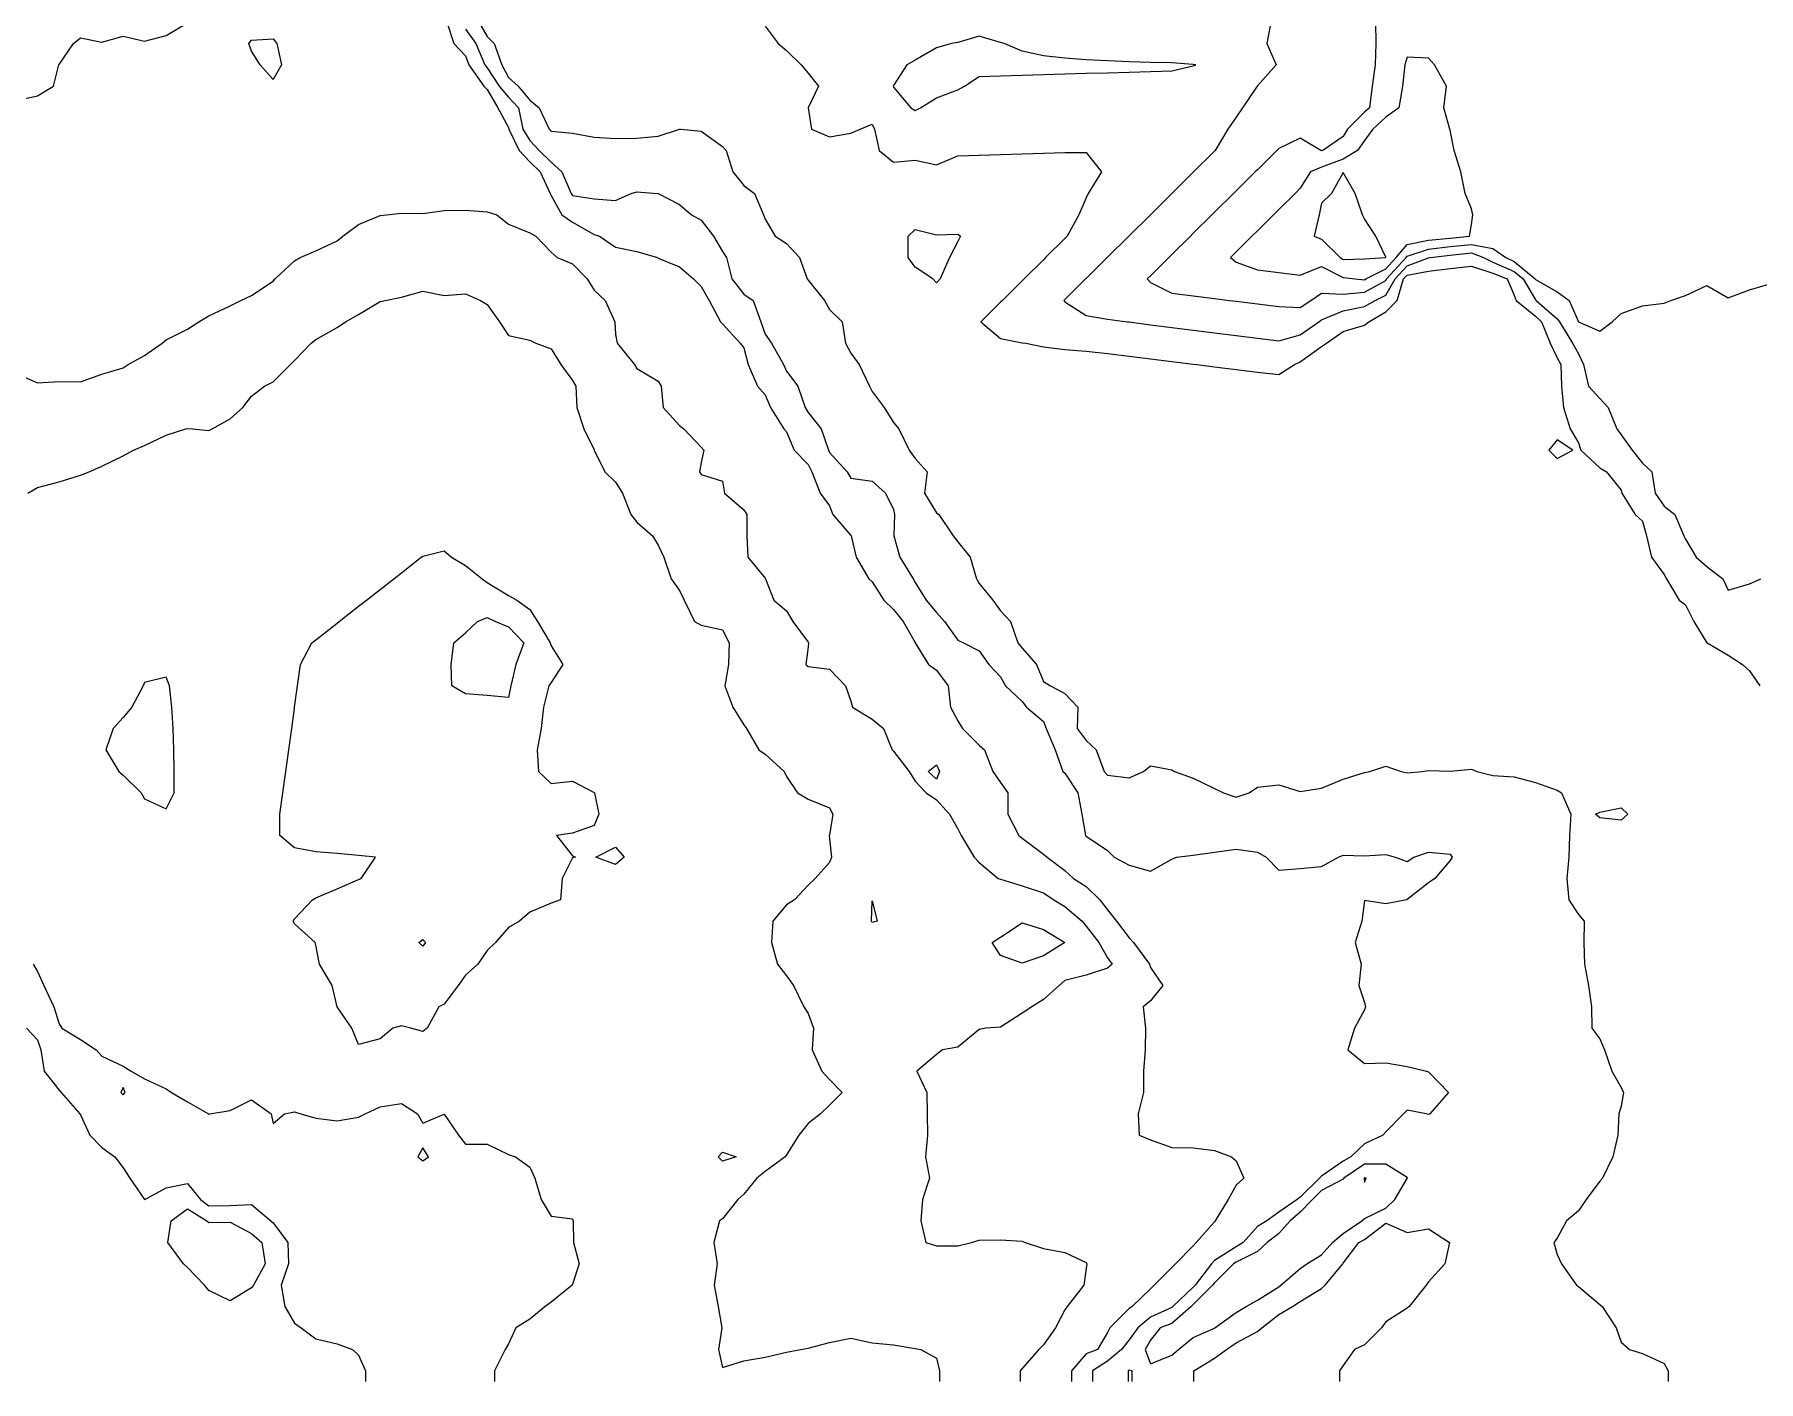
# Model space of a CAD drawing. Header units: metres. Extents: x 2681030 to 2681330, y 1246000 to 1246290.
# Drawn here: x 2681088.68 to 2681128.96, y 1246000 to 1246031.46 of the extents above; entities that cross this region are included whole.
import ezdxf

# ---------------------------------------------------------------- set-up
doc = ezdxf.new("R2010")
doc.units = ezdxf.units.M
doc.layers.add('BASIS_HOEHENLINIEN', color=8, linetype='Continuous')

msp = doc.modelspace()

# ---------------------------------------------------------------- linework, layer by layer
at = {"layer": 'BASIS_HOEHENLINIEN'}
for points in [[(2681088.25, 1246029.916, 449.5), (2681088.75, 1246030.029, 449.5), (2681089.123, 1246030.25, 449.5), (2681089.243, 1246030.75, 449.5), (2681089.25, 1246030.759, 449.5), (2681089.587, 1246031.25, 449.5), (2681089.75, 1246031.382, 449.5), (2681090.25, 1246031.281, 449.5), (2681090.75, 1246031.419, 449.5), (2681091.25, 1246031.306, 449.5), (2681091.75, 1246031.434, 449.5), (2681092.25, 1246031.736, 449.5)], [(2681098.309, 1246031.75, 449.5), (2681098.472, 1246031.25, 449.5), (2681098.75, 1246030.961, 449.5), (2681098.823, 1246030.75, 449.5), (2681099.174, 1246030.25, 449.5), (2681099.25, 1246030.175, 449.5), (2681099.504, 1246029.75, 449.5), (2681099.75, 1246029.288, 449.5), (2681099.758, 1246029.25, 449.5), (2681099.997, 1246028.75, 449.5), (2681100.25, 1246028.486, 449.5), (2681100.49, 1246028.25, 449.5), (2681100.726, 1246027.75, 449.5), (2681100.75, 1246027.703, 449.5), (2681100.999, 1246027.25, 449.5), (2681101.25, 1246027.074, 449.5), (2681101.75, 1246026.787, 449.5), (2681101.874, 1246026.75, 449.5), (2681102.25, 1246026.491, 449.5), (2681102.75, 1246026.392, 449.5), (2681103.231, 1246026.25, 449.5), (2681103.25, 1246026.24, 449.5), (2681103.75, 1246026.038, 449.5), (2681104.073, 1246025.75, 449.5), (2681104.25, 1246025.574, 449.5), (2681104.441, 1246025.25, 449.5), (2681104.705, 1246024.75, 449.5), (2681104.75, 1246024.7, 449.5), (2681105.164, 1246024.25, 449.5), (2681105.25, 1246024.141, 449.5), (2681105.349, 1246023.75, 449.5), (2681105.572, 1246023.25, 449.5), (2681105.75, 1246023.045, 449.5), (2681105.872, 1246022.75, 449.5), (2681106.185, 1246022.25, 449.5), (2681106.25, 1246022.182, 449.5), (2681106.428, 1246021.75, 449.5), (2681106.75, 1246021.421, 449.5), (2681106.841, 1246021.25, 449.5), (2681107.03, 1246020.75, 449.5), (2681107.25, 1246020.45, 449.5), (2681107.326, 1246020.25, 449.5), (2681107.75, 1246019.76, 449.5), (2681107.757, 1246019.75, 449.5), (2681107.875, 1246019.25, 449.5), (2681108.167, 1246018.75, 449.5), (2681108.25, 1246018.674, 449.5), (2681108.52, 1246018.25, 449.5), (2681108.75, 1246018.034, 449.5), (2681108.973, 1246017.75, 449.5), (2681109.25, 1246017.259, 449.5), (2681109.254, 1246017.25, 449.5), (2681109.565, 1246016.75, 449.5), (2681109.75, 1246016.617, 449.5), (2681110.02, 1246016.25, 449.5), (2681110.082, 1246015.75, 449.5), (2681110.25, 1246015.428, 449.5), (2681110.36, 1246015.25, 449.5), (2681110.75, 1246014.861, 449.5), (2681110.873, 1246014.75, 449.5), (2681111.068, 1246014.25, 449.5), (2681111.25, 1246013.993, 449.5), (2681111.421, 1246013.75, 449.5), (2681111.415, 1246013.25, 449.5), (2681111.672, 1246012.75, 449.5), (2681111.75, 1246012.69, 449.5), (2681112.25, 1246012.318, 449.5), (2681112.335, 1246012.25, 449.5), (2681112.75, 1246011.935, 449.5), (2681112.954, 1246011.75, 449.5), (2681113.25, 1246011.56, 449.5), (2681113.568, 1246011.25, 449.5), (2681113.75, 1246011.014, 449.5), (2681113.953, 1246010.75, 449.5), (2681114.25, 1246010.365, 449.5), (2681114.356, 1246010.25, 449.5), (2681114.724, 1246009.75, 449.5), (2681114.75, 1246009.673, 449.5), (2681115.038, 1246009.25, 449.5), (2681114.75, 1246008.888, 449.5), (2681114.583, 1246008.75, 449.5), (2681114.636, 1246008.25, 449.5), (2681114.63, 1246007.75, 449.5), (2681114.587, 1246007.25, 449.5), (2681114.59, 1246006.75, 449.5), (2681114.464, 1246006.25, 449.5), (2681114.488, 1246005.75, 449.5), (2681114.75, 1246005.642, 449.5), (2681115.25, 1246005.468, 449.5), (2681115.75, 1246005.455, 449.5), (2681116.25, 1246005.396, 449.5), (2681116.647, 1246005.25, 449.5), (2681116.75, 1246005.151, 449.5), (2681116.933, 1246004.75, 449.5), (2681116.75, 1246004.584, 449.5), (2681116.569, 1246004.25, 449.5), (2681116.263, 1246003.75, 449.5), (2681116.25, 1246003.732, 449.5), (2681115.819, 1246003.25, 449.5), (2681115.75, 1246003.172, 449.5), (2681115.338, 1246002.75, 449.5), (2681115.25, 1246002.663, 449.5), (2681114.833, 1246002.25, 449.5), (2681114.75, 1246002.168, 449.5), (2681114.324, 1246001.75, 449.5), (2681114.25, 1246001.705, 449.5), (2681113.797, 1246001.25, 449.5), (2681113.75, 1246001.141, 449.5), (2681113.509, 1246000.75, 449.5), (2681113.25, 1246000.644, 449.5), (2681112.905, 1246000.25, 449.5), (2681112.905, 1246000, 449.5)], [(2681098.75, 1246031.586, 449), (2681098.989, 1246031.25, 449), (2681099.196, 1246030.75, 449), (2681099.25, 1246030.684, 449), (2681099.535, 1246030.25, 449), (2681099.75, 1246030, 449), (2681099.984, 1246029.75, 449), (2681100.089, 1246029.25, 449), (2681100.25, 1246028.984, 449), (2681100.471, 1246028.75, 449), (2681100.75, 1246028.477, 449), (2681101, 1246028.25, 449), (2681101.217, 1246027.75, 449), (2681101.25, 1246027.704, 449), (2681101.75, 1246027.62, 449), (2681102.25, 1246027.584, 449), (2681102.619, 1246027.75, 449), (2681102.75, 1246027.789, 449), (2681103.229, 1246027.75, 449), (2681103.25, 1246027.748, 449), (2681103.75, 1246027.492, 449), (2681104.029, 1246027.25, 449), (2681104.25, 1246027.121, 449), (2681104.541, 1246026.75, 449), (2681104.75, 1246026.392, 449), (2681104.844, 1246026.25, 449), (2681104.971, 1246025.75, 449), (2681105.25, 1246025.398, 449), (2681105.464, 1246025.25, 449), (2681105.65, 1246024.75, 449), (2681105.75, 1246024.458, 449), (2681105.896, 1246024.25, 449), (2681106.174, 1246023.75, 449), (2681106.25, 1246023.597, 449), (2681106.511, 1246023.25, 449), (2681106.681, 1246022.75, 449), (2681106.75, 1246022.629, 449), (2681107.056, 1246022.25, 449), (2681107.229, 1246021.75, 449), (2681107.25, 1246021.697, 449), (2681107.661, 1246021.25, 449), (2681107.75, 1246021.1, 449), (2681108.25, 1246021.026, 449), (2681108.559, 1246020.75, 449), (2681108.75, 1246020.365, 449), (2681108.772, 1246020.25, 449), (2681108.756, 1246019.75, 449), (2681108.897, 1246019.25, 449), (2681109.204, 1246018.75, 449), (2681109.25, 1246018.664, 449), (2681109.512, 1246018.25, 449), (2681109.75, 1246017.961, 449), (2681109.939, 1246017.75, 449), (2681110.25, 1246017.317, 449), (2681110.385, 1246017.25, 449), (2681110.75, 1246017.063, 449), (2681110.97, 1246016.75, 449), (2681111.25, 1246016.459, 449), (2681111.365, 1246016.25, 449), (2681111.75, 1246015.879, 449), (2681111.854, 1246015.75, 449), (2681112.25, 1246015.412, 449), (2681112.312, 1246015.25, 449), (2681112.524, 1246014.75, 449), (2681112.699, 1246014.25, 449), (2681112.75, 1246014.211, 449), (2681113.05, 1246013.75, 449), (2681113.144, 1246013.25, 449), (2681113.232, 1246012.75, 449), (2681113.25, 1246012.733, 449), (2681113.75, 1246012.404, 449), (2681113.9, 1246012.25, 449), (2681114.25, 1246012.063, 449), (2681114.75, 1246011.921, 449), (2681115.25, 1246012.2, 449), (2681115.356, 1246012.25, 449), (2681115.75, 1246012.296, 449), (2681116.25, 1246012.361, 449), (2681116.75, 1246012.435, 449), (2681117.25, 1246012.367, 449), (2681117.453, 1246012.25, 449), (2681117.75, 1246011.945, 449), (2681118.25, 1246011.983, 449), (2681118.75, 1246012.025, 449), (2681119.146, 1246012.25, 449), (2681119.25, 1246012.297, 449), (2681119.75, 1246012.279, 449), (2681120.25, 1246012.309, 449), (2681120.469, 1246012.25, 449), (2681120.75, 1246012.146, 449), (2681120.907, 1246012.25, 449), (2681121.25, 1246012.363, 449), (2681121.75, 1246012.315, 449), (2681121.801, 1246012.25, 449), (2681121.75, 1246012.17, 449), (2681121.397, 1246011.75, 449), (2681121.25, 1246011.645, 449), (2681120.75, 1246011.254, 449), (2681120.73, 1246011.25, 449), (2681120.25, 1246011.159, 449), (2681119.75, 1246011.232, 449), (2681119.689, 1246010.75, 449), (2681119.536, 1246010.25, 449), (2681119.673, 1246009.75, 449), (2681119.62, 1246009.25, 449), (2681119.75, 1246008.849, 449), (2681119.772, 1246008.75, 449), (2681119.75, 1246008.682, 449), (2681119.518, 1246008.25, 449), (2681119.361, 1246007.75, 449), (2681119.75, 1246007.429, 449), (2681120.25, 1246007.446, 449), (2681120.75, 1246007.355, 449), (2681121.201, 1246007.25, 449), (2681121.25, 1246007.23, 449), (2681121.711, 1246006.75, 449), (2681121.278, 1246006.25, 449), (2681121.25, 1246006.235, 449), (2681121.188, 1246006.25, 449), (2681120.75, 1246006.336, 449), (2681120.663, 1246006.25, 449), (2681120.25, 1246005.83, 449), (2681120.178, 1246005.75, 449), (2681119.75, 1246005.552, 449), (2681119.429, 1246005.25, 449), (2681119.25, 1246005.147, 449), (2681118.75, 1246004.793, 449), (2681118.7, 1246004.75, 449), (2681118.25, 1246004.309, 449), (2681118.177, 1246004.25, 449), (2681117.75, 1246003.955, 449), (2681117.47, 1246003.75, 449), (2681117.25, 1246003.619, 449), (2681116.913, 1246003.25, 449), (2681116.75, 1246003.147, 449), (2681116.25, 1246002.824, 449), (2681116.179, 1246002.75, 449), (2681115.797, 1246002.25, 449), (2681115.75, 1246002.203, 449), (2681115.271, 1246001.75, 449), (2681115.25, 1246001.732, 449), (2681114.75, 1246001.504, 449), (2681114.455, 1246001.25, 449), (2681114.25, 1246000.977, 449), (2681114.077, 1246000.75, 449), (2681113.75, 1246000.478, 449), (2681113.397, 1246000.25, 449), (2681113.397, 1246000, 449)], [(2681099.058, 1246031.75, 448.5), (2681099.25, 1246031.416, 448.5), (2681099.415, 1246031.25, 448.5), (2681099.592, 1246030.75, 448.5), (2681099.75, 1246030.46, 448.5), (2681099.974, 1246030.25, 448.5), (2681100.25, 1246029.925, 448.5), (2681100.468, 1246029.75, 448.5), (2681100.705, 1246029.25, 448.5), (2681100.75, 1246029.2, 448.5), (2681101.25, 1246029.159, 448.5), (2681101.75, 1246029.064, 448.5), (2681102.25, 1246029.034, 448.5), (2681102.75, 1246029.038, 448.5), (2681103.25, 1246029.086, 448.5), (2681103.745, 1246029.25, 448.5), (2681103.75, 1246029.252, 448.5), (2681103.776, 1246029.25, 448.5), (2681104.25, 1246029.199, 448.5), (2681104.75, 1246028.843, 448.5), (2681104.835, 1246028.75, 448.5), (2681104.991, 1246028.25, 448.5), (2681105.25, 1246027.936, 448.5), (2681105.497, 1246027.75, 448.5), (2681105.707, 1246027.25, 448.5), (2681105.75, 1246027.151, 448.5), (2681105.985, 1246026.75, 448.5), (2681106.25, 1246026.582, 448.5), (2681106.554, 1246026.25, 448.5), (2681106.726, 1246025.75, 448.5), (2681106.75, 1246025.726, 448.5), (2681107.138, 1246025.25, 448.5), (2681107.25, 1246025.041, 448.5), (2681107.549, 1246024.75, 448.5), (2681107.627, 1246024.25, 448.5), (2681107.75, 1246024.016, 448.5), (2681107.944, 1246023.75, 448.5), (2681108.187, 1246023.25, 448.5), (2681108.25, 1246023.124, 448.5), (2681108.53, 1246022.75, 448.5), (2681108.75, 1246022.397, 448.5), (2681108.868, 1246022.25, 448.5), (2681109.114, 1246021.75, 448.5), (2681109.25, 1246021.554, 448.5), (2681109.534, 1246021.25, 448.5), (2681109.473, 1246020.75, 448.5), (2681109.75, 1246020.292, 448.5), (2681109.802, 1246020.25, 448.5), (2681110.143, 1246019.75, 448.5), (2681110.25, 1246019.609, 448.5), (2681110.54, 1246019.25, 448.5), (2681110.685, 1246018.75, 448.5), (2681110.75, 1246018.641, 448.5), (2681111.064, 1246018.25, 448.5), (2681111.25, 1246018, 448.5), (2681111.478, 1246017.75, 448.5), (2681111.649, 1246017.25, 448.5), (2681111.75, 1246017.128, 448.5), (2681112.086, 1246016.75, 448.5), (2681112.25, 1246016.347, 448.5), (2681112.415, 1246016.25, 448.5), (2681112.75, 1246016.07, 448.5), (2681113.056, 1246015.75, 448.5), (2681113.036, 1246015.25, 448.5), (2681113.25, 1246014.968, 448.5), (2681113.479, 1246014.75, 448.5), (2681113.665, 1246014.25, 448.5), (2681113.75, 1246014.159, 448.5), (2681114.25, 1246014.099, 448.5), (2681114.585, 1246014.25, 448.5), (2681114.75, 1246014.379, 448.5), (2681115.25, 1246014.284, 448.5), (2681115.311, 1246014.25, 448.5), (2681115.75, 1246014.088, 448.5), (2681116.25, 1246013.849, 448.5), (2681116.46, 1246013.75, 448.5), (2681116.75, 1246013.651, 448.5), (2681117.053, 1246013.75, 448.5), (2681117.25, 1246013.879, 448.5), (2681117.75, 1246013.936, 448.5), (2681118.25, 1246013.778, 448.5), (2681118.75, 1246013.861, 448.5), (2681119.25, 1246014.065, 448.5), (2681119.75, 1246014.221, 448.5), (2681119.872, 1246014.25, 448.5), (2681120.25, 1246014.368, 448.5), (2681120.607, 1246014.25, 448.5), (2681120.75, 1246014.219, 448.5), (2681121.095, 1246014.25, 448.5), (2681121.25, 1246014.273, 448.5), (2681121.75, 1246014.253, 448.5), (2681122.25, 1246014.3, 448.5), (2681122.373, 1246014.25, 448.5), (2681122.75, 1246014.157, 448.5), (2681123.25, 1246014.123, 448.5), (2681123.75, 1246013.993, 448.5), (2681124.25, 1246013.808, 448.5), (2681124.353, 1246013.75, 448.5), (2681124.574, 1246013.25, 448.5), (2681124.544, 1246012.75, 448.5), (2681124.528, 1246012.25, 448.5), (2681124.475, 1246011.75, 448.5), (2681124.529, 1246011.25, 448.5), (2681124.75, 1246010.905, 448.5), (2681124.884, 1246010.75, 448.5), (2681124.874, 1246010.25, 448.5), (2681124.892, 1246009.75, 448.5), (2681124.986, 1246009.25, 448.5), (2681125.051, 1246008.75, 448.5), (2681125.061, 1246008.25, 448.5), (2681125.25, 1246008.002, 448.5), (2681125.358, 1246007.75, 448.5), (2681125.53, 1246007.25, 448.5), (2681125.75, 1246006.867, 448.5), (2681125.805, 1246006.75, 448.5), (2681125.75, 1246006.43, 448.5), (2681125.695, 1246006.25, 448.5), (2681125.667, 1246005.75, 448.5), (2681125.555, 1246005.25, 448.5), (2681125.312, 1246004.75, 448.5), (2681125.25, 1246004.677, 448.5), (2681124.931, 1246004.25, 448.5), (2681124.75, 1246003.99, 448.5), (2681124.47, 1246003.75, 448.5), (2681124.25, 1246003.347, 448.5), (2681124.175, 1246003.25, 448.5), (2681124.25, 1246002.966, 448.5), (2681124.351, 1246002.75, 448.5), (2681124.702, 1246002.25, 448.5), (2681124.75, 1246002.222, 448.5), (2681125.25, 1246001.801, 448.5), (2681125.303, 1246001.75, 448.5), (2681125.632, 1246001.25, 448.5), (2681125.75, 1246000.922, 448.5), (2681125.942, 1246000.75, 448.5), (2681126.25, 1246000.657, 448.5), (2681126.75, 1246000.419, 448.5), (2681126.843, 1246000.25, 448.5), (2681126.843, 1246000, 448.5)], [(2681105.75, 1246031.658, 448), (2681106.053, 1246031.25, 448), (2681106.25, 1246031.088, 448), (2681106.592, 1246030.75, 448), (2681106.75, 1246030.555, 448), (2681106.994, 1246030.25, 448), (2681106.751, 1246029.75, 448), (2681106.827, 1246029.25, 448), (2681107.25, 1246029.072, 448), (2681107.75, 1246029.154, 448), (2681107.966, 1246029.25, 448), (2681108.25, 1246029.37, 448), (2681108.303, 1246029.25, 448), (2681108.414, 1246028.75, 448), (2681108.75, 1246028.478, 448), (2681109.25, 1246028.527, 448), (2681109.75, 1246028.414, 448), (2681110.25, 1246028.63, 448), (2681110.75, 1246028.645, 448), (2681111.25, 1246028.66, 448), (2681111.75, 1246028.675, 448), (2681112.25, 1246028.689, 448), (2681112.75, 1246028.704, 448), (2681113.25, 1246028.701, 448), (2681113.604, 1246028.25, 448), (2681113.298, 1246027.75, 448), (2681113.25, 1246027.643, 448), (2681113.075, 1246027.25, 448), (2681112.805, 1246026.75, 448), (2681112.75, 1246026.696, 448), (2681112.3, 1246026.25, 448), (2681112.25, 1246026.2, 448), (2681111.796, 1246025.75, 448), (2681111.75, 1246025.705, 448), (2681111.291, 1246025.25, 448), (2681111.25, 1246025.21, 448), (2681110.784, 1246024.75, 448), (2681111.25, 1246024.361, 448), (2681111.75, 1246024.261, 448), (2681111.842, 1246024.25, 448), (2681112.25, 1246024.168, 448), (2681112.75, 1246024.106, 448), (2681113.25, 1246024.064, 448), (2681113.75, 1246024.011, 448), (2681114.25, 1246023.948, 448), (2681114.75, 1246023.886, 448), (2681115.25, 1246023.823, 448), (2681115.75, 1246023.761, 448), (2681115.835, 1246023.75, 448), (2681116.25, 1246023.698, 448), (2681116.75, 1246023.635, 448), (2681117.25, 1246023.573, 448), (2681117.75, 1246023.518, 448), (2681118.115, 1246023.75, 448), (2681118.25, 1246023.819, 448), (2681118.75, 1246024.171, 448), (2681118.862, 1246024.25, 448), (2681119.25, 1246024.523, 448), (2681119.75, 1246024.668, 448), (2681119.853, 1246024.75, 448), (2681120.25, 1246024.985, 448), (2681120.511, 1246025.25, 448), (2681120.665, 1246025.75, 448), (2681120.75, 1246025.843, 448), (2681121.25, 1246025.93, 448), (2681121.75, 1246025.996, 448), (2681122.25, 1246026.052, 448), (2681122.75, 1246025.887, 448), (2681123.086, 1246025.75, 448), (2681123.25, 1246025.375, 448), (2681123.292, 1246025.25, 448), (2681123.75, 1246024.879, 448), (2681123.89, 1246024.75, 448), (2681124.086, 1246024.25, 448), (2681124.25, 1246023.909, 448), (2681124.339, 1246023.75, 448), (2681124.357, 1246023.25, 448), (2681124.401, 1246022.75, 448), (2681124.554, 1246022.25, 448), (2681124.75, 1246021.922, 448), (2681124.808, 1246021.75, 448), (2681125.25, 1246021.34, 448), (2681125.404, 1246021.25, 448), (2681125.75, 1246020.82, 448), (2681125.76, 1246020.75, 448), (2681126.076, 1246020.25, 448), (2681126.25, 1246020.093, 448), (2681126.342, 1246019.75, 448), (2681126.456, 1246019.25, 448), (2681126.75, 1246018.848, 448), (2681126.804, 1246018.75, 448), (2681127.104, 1246018.25, 448), (2681127.25, 1246018.141, 448), (2681127.448, 1246017.75, 448), (2681127.75, 1246017.256, 448), (2681127.758, 1246017.25, 448), (2681128.25, 1246016.964, 448), (2681128.582, 1246016.75, 448), (2681128.75, 1246016.599, 448), (2681128.985, 1246016.25, 448)], [(2681117.559, 1246031.75, 447.5), (2681117.469, 1246031.25, 447.5), (2681117.688, 1246030.75, 447.5), (2681117.25, 1246030.264, 447.5), (2681117.244, 1246030.25, 447.5), (2681116.9, 1246029.75, 447.5), (2681116.75, 1246029.526, 447.5), (2681116.561, 1246029.25, 447.5), (2681116.262, 1246028.75, 447.5), (2681116.25, 1246028.738, 447.5), (2681115.757, 1246028.25, 447.5), (2681115.75, 1246028.243, 447.5), (2681115.253, 1246027.75, 447.5), (2681115.25, 1246027.747, 447.5), (2681114.75, 1246027.252, 447.5), (2681114.748, 1246027.25, 447.5), (2681114.25, 1246026.756, 447.5), (2681114.244, 1246026.75, 447.5), (2681113.75, 1246026.261, 447.5), (2681113.739, 1246026.25, 447.5), (2681113.25, 1246025.765, 447.5), (2681113.235, 1246025.75, 447.5), (2681112.75, 1246025.271, 447.5), (2681112.728, 1246025.25, 447.5), (2681112.75, 1246025.219, 447.5), (2681113.25, 1246024.897, 447.5), (2681113.75, 1246024.809, 447.5), (2681114.217, 1246024.75, 447.5), (2681114.25, 1246024.746, 447.5), (2681114.75, 1246024.683, 447.5), (2681115.25, 1246024.621, 447.5), (2681115.75, 1246024.558, 447.5), (2681116.25, 1246024.495, 447.5), (2681116.75, 1246024.433, 447.5), (2681117.25, 1246024.37, 447.5), (2681117.75, 1246024.308, 447.5), (2681118.25, 1246024.444, 447.5), (2681118.685, 1246024.75, 447.5), (2681118.75, 1246024.796, 447.5), (2681119.25, 1246025.003, 447.5), (2681119.75, 1246025.107, 447.5), (2681119.997, 1246025.25, 447.5), (2681120.25, 1246025.371, 447.5), (2681120.466, 1246025.75, 447.5), (2681120.75, 1246026.058, 447.5), (2681121.25, 1246026.243, 447.5), (2681121.284, 1246026.25, 447.5), (2681121.75, 1246026.309, 447.5), (2681122.25, 1246026.358, 447.5), (2681122.529, 1246026.25, 447.5), (2681122.75, 1246026.14, 447.5), (2681123.25, 1246025.924, 447.5), (2681123.458, 1246025.75, 447.5), (2681123.75, 1246025.262, 447.5), (2681123.765, 1246025.25, 447.5), (2681124.25, 1246024.816, 447.5), (2681124.308, 1246024.75, 447.5), (2681124.61, 1246024.25, 447.5), (2681124.75, 1246024.005, 447.5), (2681124.868, 1246023.75, 447.5), (2681124.981, 1246023.25, 447.5), (2681125.25, 1246022.957, 447.5), (2681125.445, 1246022.75, 447.5), (2681125.646, 1246022.25, 447.5), (2681125.75, 1246022.114, 447.5), (2681126.005, 1246021.75, 447.5), (2681126.25, 1246021.447, 447.5), (2681126.468, 1246021.25, 447.5), (2681126.542, 1246020.75, 447.5), (2681126.75, 1246020.444, 447.5), (2681127.003, 1246020.25, 447.5), (2681127.215, 1246019.75, 447.5), (2681127.25, 1246019.673, 447.5), (2681127.499, 1246019.25, 447.5), (2681127.75, 1246019.033, 447.5), (2681128.126, 1246018.75, 447.5), (2681128.25, 1246018.482, 447.5), (2681128.75, 1246018.631, 447.5), (2681129.011, 1246018.75, 447.5)], [(2681120.011, 1246031.75, 447), (2681120.013, 1246031.25, 447), (2681119.998, 1246030.75, 447), (2681119.928, 1246030.25, 447), (2681119.866, 1246029.75, 447), (2681119.75, 1246029.645, 447), (2681119.355, 1246029.25, 447), (2681119.25, 1246029.077, 447), (2681118.781, 1246028.75, 447), (2681118.75, 1246028.742, 447), (2681118.729, 1246028.75, 447), (2681118.25, 1246029.037, 447), (2681117.75, 1246028.799, 447), (2681117.701, 1246028.75, 447), (2681117.25, 1246028.303, 447), (2681117.196, 1246028.25, 447), (2681116.75, 1246027.808, 447), (2681116.692, 1246027.75, 447), (2681116.25, 1246027.312, 447), (2681116.187, 1246027.25, 447), (2681115.75, 1246026.817, 447), (2681115.683, 1246026.75, 447), (2681115.25, 1246026.321, 447), (2681115.178, 1246026.25, 447), (2681114.75, 1246025.826, 447), (2681114.673, 1246025.75, 447), (2681114.75, 1246025.672, 447), (2681115.25, 1246025.422, 447), (2681115.75, 1246025.356, 447), (2681116.25, 1246025.293, 447), (2681116.593, 1246025.25, 447), (2681116.75, 1246025.23, 447), (2681117.25, 1246025.168, 447), (2681117.75, 1246025.105, 447), (2681118.25, 1246025.081, 447), (2681118.494, 1246025.25, 447), (2681118.75, 1246025.42, 447), (2681119.25, 1246025.395, 447), (2681119.75, 1246025.442, 447), (2681120.25, 1246025.718, 447), (2681120.268, 1246025.75, 447), (2681120.724, 1246026.25, 447), (2681120.75, 1246026.28, 447), (2681121.25, 1246026.45, 447), (2681121.75, 1246026.507, 447), (2681122.25, 1246026.556, 447), (2681122.75, 1246026.462, 447), (2681123.051, 1246026.25, 447), (2681123.25, 1246026.161, 447), (2681123.742, 1246025.75, 447), (2681123.75, 1246025.737, 447), (2681124.25, 1246025.448, 447), (2681124.532, 1246025.25, 447), (2681124.748, 1246024.75, 447), (2681124.75, 1246024.746, 447), (2681125.25, 1246024.528, 447), (2681125.539, 1246024.75, 447), (2681125.75, 1246024.945, 447), (2681126.25, 1246025.126, 447), (2681126.75, 1246025.187, 447), (2681126.908, 1246025.25, 447), (2681127.25, 1246025.367, 447), (2681127.75, 1246025.596, 447), (2681128.25, 1246025.307, 447), (2681128.75, 1246025.495, 447), (2681129.25, 1246025.644, 447)], [(2681094.449, 1246030.75, 450), (2681094.25, 1246030.408, 450), (2681093.949, 1246030.75, 450), (2681093.75, 1246031.07, 450), (2681093.686, 1246031.25, 450), (2681093.75, 1246031.329, 450), (2681094.25, 1246031.362, 450), (2681094.342, 1246031.25, 450), (2681094.449, 1246030.75, 450)], [(2681109.25, 1246029.683, 447.5), (2681109.378, 1246029.75, 447.5), (2681109.75, 1246029.979, 447.5), (2681110.25, 1246030.172, 447.5), (2681110.406, 1246030.25, 447.5), (2681110.75, 1246030.479, 447.5), (2681111.25, 1246030.494, 447.5), (2681111.75, 1246030.509, 447.5), (2681112.25, 1246030.524, 447.5), (2681112.75, 1246030.539, 447.5), (2681113.25, 1246030.554, 447.5), (2681113.75, 1246030.569, 447.5), (2681114.25, 1246030.583, 447.5), (2681114.75, 1246030.598, 447.5), (2681115.25, 1246030.613, 447.5), (2681115.75, 1246030.726, 447.5), (2681115.809, 1246030.75, 447.5), (2681115.75, 1246030.757, 447.5), (2681115.25, 1246030.799, 447.5), (2681114.75, 1246030.81, 447.5), (2681114.25, 1246030.825, 447.5), (2681113.75, 1246030.844, 447.5), (2681113.25, 1246030.87, 447.5), (2681112.75, 1246030.907, 447.5), (2681112.25, 1246030.966, 447.5), (2681111.75, 1246031.07, 447.5), (2681111.33, 1246031.25, 447.5), (2681111.25, 1246031.274, 447.5), (2681110.75, 1246031.421, 447.5), (2681110.25, 1246031.27, 447.5), (2681110.103, 1246031.25, 447.5), (2681109.75, 1246031.147, 447.5), (2681109.25, 1246030.861, 447.5), (2681109.057, 1246030.75, 447.5), (2681108.75, 1246030.267, 447.5), (2681108.741, 1246030.25, 447.5), (2681108.75, 1246030.231, 447.5), (2681109.151, 1246029.75, 447.5), (2681109.25, 1246029.683, 447.5)], [(2681119.75, 1246025.733, 446.5), (2681119.781, 1246025.75, 446.5), (2681120.25, 1246025.988, 446.5), (2681120.487, 1246026.25, 446.5), (2681120.75, 1246026.552, 446.5), (2681121.25, 1246026.654, 446.5), (2681121.75, 1246026.705, 446.5), (2681122.207, 1246026.75, 446.5), (2681122.25, 1246027.024, 446.5), (2681122.285, 1246027.25, 446.5), (2681122.25, 1246027.386, 446.5), (2681122.104, 1246027.75, 446.5), (2681121.999, 1246028.25, 446.5), (2681121.847, 1246028.75, 446.5), (2681121.75, 1246029.226, 446.5), (2681121.748, 1246029.25, 446.5), (2681121.603, 1246029.75, 446.5), (2681121.667, 1246030.25, 446.5), (2681121.389, 1246030.75, 446.5), (2681121.25, 1246030.909, 446.5), (2681120.75, 1246030.929, 446.5), (2681120.697, 1246030.75, 446.5), (2681120.641, 1246030.25, 446.5), (2681120.553, 1246029.75, 446.5), (2681120.25, 1246029.528, 446.5), (2681119.949, 1246029.25, 446.5), (2681119.75, 1246028.988, 446.5), (2681119.587, 1246028.75, 446.5), (2681119.25, 1246028.547, 446.5), (2681118.75, 1246028.363, 446.5), (2681118.487, 1246028.25, 446.5), (2681118.25, 1246027.868, 446.5), (2681118.131, 1246027.75, 446.5), (2681117.75, 1246027.372, 446.5), (2681117.626, 1246027.25, 446.5), (2681117.25, 1246026.877, 446.5), (2681117.122, 1246026.75, 446.5), (2681116.75, 1246026.382, 446.5), (2681116.617, 1246026.25, 446.5), (2681116.75, 1246026.145, 446.5), (2681117.25, 1246025.965, 446.5), (2681117.75, 1246025.903, 446.5), (2681118.25, 1246025.84, 446.5), (2681118.75, 1246026.045, 446.5), (2681119.25, 1246025.783, 446.5), (2681119.532, 1246025.75, 446.5), (2681119.75, 1246025.733, 446.5)], [(2681120.25, 1246026.25, 446), (2681120.25, 1246026.25, 446), (2681120.25, 1246026.263, 446), (2681120.013, 1246026.75, 446), (2681119.75, 1246027.154, 446), (2681119.706, 1246027.25, 446), (2681119.532, 1246027.75, 446), (2681119.25, 1246028.241, 446), (2681118.977, 1246027.75, 446), (2681118.75, 1246027.52, 446), (2681118.695, 1246027.25, 446), (2681118.578, 1246026.75, 446), (2681118.75, 1246026.678, 446), (2681119.182, 1246026.25, 446), (2681119.25, 1246026.205, 446), (2681119.75, 1246026.218, 446), (2681120.25, 1246026.25, 446)], [(2681088.25, 1246023.542, 450), (2681088.75, 1246023.325, 450), (2681089.25, 1246023.356, 450), (2681089.75, 1246023.349, 450), (2681090.25, 1246023.531, 450), (2681090.75, 1246023.675, 450), (2681090.863, 1246023.75, 450), (2681091.25, 1246023.967, 450), (2681091.661, 1246024.25, 450), (2681091.75, 1246024.33, 450), (2681092.25, 1246024.582, 450), (2681092.517, 1246024.75, 450), (2681092.75, 1246024.89, 450), (2681093.25, 1246025.123, 450), (2681093.498, 1246025.25, 450), (2681093.75, 1246025.367, 450), (2681094.25, 1246025.7, 450), (2681094.301, 1246025.75, 450), (2681094.75, 1246026.178, 450), (2681094.886, 1246026.25, 450), (2681095.25, 1246026.41, 450), (2681095.75, 1246026.643, 450), (2681095.884, 1246026.75, 450), (2681096.25, 1246027.021, 450), (2681096.75, 1246027.233, 450), (2681096.904, 1246027.25, 450), (2681097.25, 1246027.284, 450), (2681097.75, 1246027.279, 450), (2681098.25, 1246027.347, 450), (2681098.75, 1246027.354, 450), (2681099.25, 1246027.321, 450), (2681099.476, 1246027.25, 450), (2681099.75, 1246027.03, 450), (2681100.25, 1246026.83, 450), (2681100.39, 1246026.75, 450), (2681100.75, 1246026.375, 450), (2681100.889, 1246026.25, 450), (2681101.25, 1246026.102, 450), (2681101.592, 1246025.75, 450), (2681101.75, 1246025.49, 450), (2681102.012, 1246025.25, 450), (2681102.234, 1246024.75, 450), (2681102.25, 1246024.453, 450), (2681102.29, 1246024.25, 450), (2681102.696, 1246023.75, 450), (2681102.75, 1246023.658, 450), (2681103.25, 1246023.36, 450), (2681103.316, 1246023.25, 450), (2681103.364, 1246022.75, 450), (2681103.75, 1246022.33, 450), (2681103.844, 1246022.25, 450), (2681104.25, 1246021.819, 450), (2681104.317, 1246021.75, 450), (2681104.25, 1246021.464, 450), (2681104.213, 1246021.25, 450), (2681104.25, 1246021.181, 450), (2681104.75, 1246021.032, 450), (2681104.796, 1246020.75, 450), (2681105.25, 1246020.355, 450), (2681105.323, 1246020.25, 450), (2681105.32, 1246019.75, 450), (2681105.345, 1246019.25, 450), (2681105.75, 1246018.762, 450), (2681105.755, 1246018.75, 450), (2681105.951, 1246018.25, 450), (2681106.25, 1246017.997, 450), (2681106.393, 1246017.75, 450), (2681106.75, 1246017.265, 450), (2681106.762, 1246017.25, 450), (2681106.75, 1246017.156, 450), (2681106.698, 1246016.75, 450), (2681106.75, 1246016.697, 450), (2681107.25, 1246016.641, 450), (2681107.625, 1246016.25, 450), (2681107.75, 1246015.893, 450), (2681107.791, 1246015.75, 450), (2681108.25, 1246015.469, 450), (2681108.511, 1246015.25, 450), (2681108.719, 1246014.75, 450), (2681108.75, 1246014.722, 450), (2681109.113, 1246014.25, 450), (2681109.25, 1246014.018, 450), (2681109.511, 1246013.75, 450), (2681109.75, 1246013.587, 450), (2681110.058, 1246013.25, 450), (2681110.25, 1246012.905, 450), (2681110.326, 1246012.75, 450), (2681110.631, 1246012.25, 450), (2681110.75, 1246012.12, 450), (2681111.19, 1246011.75, 450), (2681111.25, 1246011.731, 450), (2681111.75, 1246011.574, 450), (2681112.25, 1246011.417, 450), (2681112.494, 1246011.25, 450), (2681112.75, 1246011.098, 450), (2681113.158, 1246010.75, 450), (2681113.25, 1246010.631, 450), (2681113.544, 1246010.25, 450), (2681113.75, 1246009.898, 450), (2681113.856, 1246009.75, 450), (2681113.75, 1246009.654, 450), (2681113.25, 1246009.493, 450), (2681112.75, 1246009.362, 450), (2681112.616, 1246009.25, 450), (2681112.25, 1246008.925, 450), (2681111.977, 1246008.75, 450), (2681111.75, 1246008.605, 450), (2681111.25, 1246008.273, 450), (2681110.906, 1246008.25, 450), (2681110.75, 1246008.224, 450), (2681110.25, 1246007.812, 450), (2681109.893, 1246007.75, 450), (2681109.75, 1246007.634, 450), (2681109.295, 1246007.25, 450), (2681109.527, 1246006.75, 450), (2681109.532, 1246006.25, 450), (2681109.539, 1246005.75, 450), (2681109.496, 1246005.25, 450), (2681109.584, 1246004.75, 450), (2681109.422, 1246004.25, 450), (2681109.384, 1246003.75, 450), (2681109.502, 1246003.25, 450), (2681109.75, 1246003.165, 450), (2681110.25, 1246003.165, 450), (2681110.565, 1246003.25, 450), (2681110.75, 1246003.298, 450), (2681111.25, 1246003.307, 450), (2681111.75, 1246003.274, 450), (2681111.823, 1246003.25, 450), (2681112.25, 1246003.107, 450), (2681112.75, 1246003.011, 450), (2681113.25, 1246002.777, 450), (2681113.265, 1246002.75, 450), (2681113.25, 1246002.65, 450), (2681113.194, 1246002.25, 450), (2681112.802, 1246001.75, 450), (2681112.75, 1246001.671, 450), (2681112.534, 1246001.25, 450), (2681112.25, 1246000.854, 450), (2681112.139, 1246000.75, 450), (2681111.75, 1246000.302, 450), (2681111.705, 1246000.25, 450), (2681111.705, 1246000, 450)], [(2681109.833, 1246025.75, 448.5), (2681109.75, 1246025.661, 448.5), (2681109.668, 1246025.75, 448.5), (2681109.25, 1246026.03, 448.5), (2681109.086, 1246026.25, 448.5), (2681109.088, 1246026.75, 448.5), (2681109.25, 1246026.903, 448.5), (2681109.75, 1246026.78, 448.5), (2681110.25, 1246026.795, 448.5), (2681110.309, 1246026.75, 448.5), (2681110.25, 1246026.627, 448.5), (2681110.056, 1246026.25, 448.5), (2681109.833, 1246025.75, 448.5)], [(2681088.521, 1246020.75, 450.5), (2681088.75, 1246020.879, 450.5), (2681089.25, 1246021.013, 450.5), (2681089.75, 1246021.172, 450.5), (2681089.953, 1246021.25, 450.5), (2681090.25, 1246021.376, 450.5), (2681090.75, 1246021.617, 450.5), (2681090.989, 1246021.75, 450.5), (2681091.25, 1246021.859, 450.5), (2681091.75, 1246022.102, 450.5), (2681092.212, 1246022.25, 450.5), (2681092.25, 1246022.259, 450.5), (2681092.365, 1246022.25, 450.5), (2681092.75, 1246022.215, 450.5), (2681092.827, 1246022.25, 450.5), (2681093.25, 1246022.484, 450.5), (2681093.543, 1246022.75, 450.5), (2681093.75, 1246023.01, 450.5), (2681094.054, 1246023.25, 450.5), (2681094.25, 1246023.345, 450.5), (2681094.66, 1246023.75, 450.5), (2681094.75, 1246023.846, 450.5), (2681095.144, 1246024.25, 450.5), (2681095.25, 1246024.34, 450.5), (2681095.75, 1246024.619, 450.5), (2681095.941, 1246024.75, 450.5), (2681096.25, 1246024.923, 450.5), (2681096.75, 1246025.223, 450.5), (2681096.869, 1246025.25, 450.5), (2681097.25, 1246025.324, 450.5), (2681097.75, 1246025.463, 450.5), (2681098.25, 1246025.366, 450.5), (2681098.75, 1246025.407, 450.5), (2681099.098, 1246025.25, 450.5), (2681099.25, 1246025.153, 450.5), (2681099.543, 1246024.75, 450.5), (2681099.75, 1246024.433, 450.5), (2681100.25, 1246024.318, 450.5), (2681100.393, 1246024.25, 450.5), (2681100.75, 1246024.121, 450.5), (2681100.974, 1246023.75, 450.5), (2681101.25, 1246023.38, 450.5), (2681101.326, 1246023.25, 450.5), (2681101.35, 1246022.75, 450.5), (2681101.508, 1246022.25, 450.5), (2681101.75, 1246021.762, 450.5), (2681101.756, 1246021.75, 450.5), (2681102.003, 1246021.25, 450.5), (2681102.25, 1246021.005, 450.5), (2681102.413, 1246020.75, 450.5), (2681102.613, 1246020.25, 450.5), (2681102.75, 1246020.074, 450.5), (2681103.113, 1246019.75, 450.5), (2681103.25, 1246019.531, 450.5), (2681103.377, 1246019.25, 450.5), (2681103.551, 1246018.75, 450.5), (2681103.75, 1246018.472, 450.5), (2681103.855, 1246018.25, 450.5), (2681104.1, 1246017.75, 450.5), (2681104.25, 1246017.666, 450.5), (2681104.75, 1246017.554, 450.5), (2681104.906, 1246017.25, 450.5), (2681104.891, 1246016.75, 450.5), (2681104.808, 1246016.25, 450.5), (2681104.99, 1246015.75, 450.5), (2681105.25, 1246015.335, 450.5), (2681105.311, 1246015.25, 450.5), (2681105.6, 1246014.75, 450.5), (2681105.75, 1246014.651, 450.5), (2681106.193, 1246014.25, 450.5), (2681106.25, 1246014.129, 450.5), (2681106.506, 1246013.75, 450.5), (2681106.75, 1246013.604, 450.5), (2681107.25, 1246013.396, 450.5), (2681107.331, 1246013.25, 450.5), (2681107.25, 1246012.763, 450.5), (2681107.243, 1246012.75, 450.5), (2681107.25, 1246012.673, 450.5), (2681107.298, 1246012.25, 450.5), (2681107.25, 1246012.118, 450.5), (2681106.917, 1246011.75, 450.5), (2681106.75, 1246011.596, 450.5), (2681106.434, 1246011.25, 450.5), (2681106.25, 1246011.132, 450.5), (2681105.925, 1246010.75, 450.5), (2681105.893, 1246010.25, 450.5), (2681106.036, 1246009.75, 450.5), (2681106.25, 1246009.475, 450.5), (2681106.409, 1246009.25, 450.5), (2681106.652, 1246008.75, 450.5), (2681106.75, 1246008.599, 450.5), (2681106.874, 1246008.25, 450.5), (2681106.845, 1246007.75, 450.5), (2681107.075, 1246007.25, 450.5), (2681107.25, 1246007.05, 450.5), (2681107.548, 1246006.75, 450.5), (2681107.25, 1246006.455, 450.5), (2681107.038, 1246006.25, 450.5), (2681106.75, 1246006.027, 450.5), (2681106.535, 1246005.75, 450.5), (2681106.25, 1246005.292, 450.5), (2681106.218, 1246005.25, 450.5), (2681105.75, 1246004.905, 450.5), (2681105.55, 1246004.75, 450.5), (2681105.25, 1246004.378, 450.5), (2681105.108, 1246004.25, 450.5), (2681104.75, 1246003.798, 450.5), (2681104.684, 1246003.75, 450.5), (2681104.547, 1246003.25, 450.5), (2681104.628, 1246002.75, 450.5), (2681104.554, 1246002.25, 450.5), (2681104.648, 1246001.75, 450.5), (2681104.738, 1246001.25, 450.5), (2681104.654, 1246000.75, 450.5), (2681104.75, 1246000.328, 450.5), (2681105.25, 1246000.482, 450.5), (2681105.75, 1246000.568, 450.5), (2681106.25, 1246000.686, 450.5), (2681106.583, 1246000.75, 450.5), (2681106.75, 1246000.78, 450.5), (2681107.25, 1246000.91, 450.5), (2681107.75, 1246001.012, 450.5), (2681108.25, 1246000.906, 450.5), (2681108.75, 1246000.853, 450.5), (2681109.25, 1246000.771, 450.5), (2681109.387, 1246000.75, 450.5), (2681109.75, 1246000.545, 450.5), (2681109.821, 1246000.25, 450.5), (2681109.821, 1246000, 450.5)], [(2681124.25, 1246021.554, 448), (2681124.618, 1246021.75, 448), (2681124.25, 1246021.993, 448), (2681124.054, 1246021.75, 448), (2681124.25, 1246021.554, 448)], [(2681097.853, 1246008.25, 451), (2681097.75, 1246008.177, 451), (2681097.468, 1246008.25, 451), (2681097.25, 1246008.305, 451), (2681097.048, 1246008.25, 451), (2681096.75, 1246008.004, 451), (2681096.25, 1246007.874, 451), (2681096.089, 1246008.25, 451), (2681095.751, 1246008.75, 451), (2681095.75, 1246008.754, 451), (2681095.632, 1246009.25, 451), (2681095.336, 1246009.75, 451), (2681095.25, 1246010.188, 451), (2681095.237, 1246010.25, 451), (2681094.75, 1246010.692, 451), (2681094.717, 1246010.75, 451), (2681094.75, 1246010.809, 451), (2681095.172, 1246011.25, 451), (2681095.25, 1246011.298, 451), (2681095.75, 1246011.504, 451), (2681096.25, 1246011.724, 451), (2681096.308, 1246011.75, 451), (2681096.643, 1246012.25, 451), (2681096.25, 1246012.285, 451), (2681095.75, 1246012.33, 451), (2681095.25, 1246012.374, 451), (2681094.75, 1246012.466, 451), (2681094.406, 1246012.75, 451), (2681094.408, 1246013.25, 451), (2681094.477, 1246013.75, 451), (2681094.546, 1246014.25, 451), (2681094.616, 1246014.75, 451), (2681094.685, 1246015.25, 451), (2681094.75, 1246015.718, 451), (2681094.755, 1246015.75, 451), (2681094.824, 1246016.25, 451), (2681094.893, 1246016.75, 451), (2681095.157, 1246017.25, 451), (2681095.25, 1246017.323, 451), (2681095.75, 1246017.714, 451), (2681095.796, 1246017.75, 451), (2681096.25, 1246018.105, 451), (2681096.435, 1246018.25, 451), (2681096.75, 1246018.496, 451), (2681097.074, 1246018.75, 451), (2681097.25, 1246018.888, 451), (2681097.713, 1246019.25, 451), (2681097.75, 1246019.279, 451), (2681098.25, 1246019.398, 451), (2681098.421, 1246019.25, 451), (2681098.75, 1246019.059, 451), (2681099.135, 1246018.75, 451), (2681099.25, 1246018.659, 451), (2681099.75, 1246018.359, 451), (2681099.942, 1246018.25, 451), (2681100.25, 1246018.034, 451), (2681100.428, 1246017.75, 451), (2681100.725, 1246017.25, 451), (2681100.75, 1246017.186, 451), (2681101.018, 1246016.75, 451), (2681100.75, 1246016.323, 451), (2681100.697, 1246016.25, 451), (2681100.565, 1246015.75, 451), (2681100.514, 1246015.25, 451), (2681100.42, 1246014.75, 451), (2681100.451, 1246014.25, 451), (2681100.75, 1246013.965, 451), (2681101.25, 1246014.018, 451), (2681101.75, 1246013.76, 451), (2681101.763, 1246013.75, 451), (2681101.859, 1246013.25, 451), (2681101.75, 1246012.987, 451), (2681101.25, 1246012.807, 451), (2681100.871, 1246012.75, 451), (2681101.25, 1246012.278, 451), (2681101.314, 1246012.25, 451), (2681101.25, 1246012.228, 451), (2681101.005, 1246011.75, 451), (2681100.967, 1246011.25, 451), (2681100.75, 1246011.173, 451), (2681100.25, 1246010.96, 451), (2681100.008, 1246010.75, 451), (2681099.75, 1246010.603, 451), (2681099.447, 1246010.25, 451), (2681099.25, 1246010.07, 451), (2681099.034, 1246009.75, 451), (2681098.75, 1246009.493, 451), (2681098.576, 1246009.25, 451), (2681098.25, 1246008.816, 451), (2681098.121, 1246008.75, 451), (2681097.853, 1246008.25, 451)], [(2681099.806, 1246016.25, 451.5), (2681099.75, 1246015.976, 451.5), (2681099.25, 1246016.021, 451.5), (2681098.75, 1246016.065, 451.5), (2681098.427, 1246016.25, 451.5), (2681098.408, 1246016.75, 451.5), (2681098.477, 1246017.25, 451.5), (2681098.75, 1246017.488, 451.5), (2681099.026, 1246017.75, 451.5), (2681099.25, 1246017.843, 451.5), (2681099.448, 1246017.75, 451.5), (2681099.75, 1246017.625, 451.5), (2681100.11, 1246017.25, 451.5), (2681099.921, 1246016.75, 451.5), (2681099.806, 1246016.25, 451.5)], [(2681091.75, 1246013.377, 450.5), (2681091.94, 1246013.75, 450.5), (2681091.937, 1246014.25, 450.5), (2681091.933, 1246014.75, 450.5), (2681091.92, 1246015.25, 450.5), (2681091.883, 1246015.75, 450.5), (2681091.828, 1246016.25, 450.5), (2681091.75, 1246016.454, 450.5), (2681091.25, 1246016.329, 450.5), (2681091.216, 1246016.25, 450.5), (2681090.949, 1246015.75, 450.5), (2681090.75, 1246015.507, 450.5), (2681090.512, 1246015.25, 450.5), (2681090.344, 1246014.75, 450.5), (2681090.649, 1246014.25, 450.5), (2681090.75, 1246014.159, 450.5), (2681091.166, 1246013.75, 450.5), (2681091.25, 1246013.609, 450.5), (2681091.75, 1246013.377, 450.5)], [(2681109.822, 1246014.25, 450), (2681109.75, 1246014.066, 450), (2681109.559, 1246014.25, 450), (2681109.75, 1246014.404, 450), (2681109.822, 1246014.25, 450)], [(2681125.903, 1246013.25, 448.5), (2681125.75, 1246013.107, 448.5), (2681125.25, 1246013.165, 448.5), (2681125.152, 1246013.25, 448.5), (2681125.25, 1246013.298, 448.5), (2681125.75, 1246013.401, 448.5), (2681125.903, 1246013.25, 448.5)], [(2681102.453, 1246012.25, 451), (2681102.25, 1246012.076, 451), (2681101.793, 1246012.25, 451), (2681102.25, 1246012.48, 451), (2681102.453, 1246012.25, 451)], [(2681108.365, 1246010.75, 450.5), (2681108.25, 1246010.724, 450.5), (2681108.23, 1246010.75, 450.5), (2681108.25, 1246011.228, 450.5), (2681108.365, 1246010.75, 450.5)], [(2681112.746, 1246010.25, 450.5), (2681112.25, 1246009.941, 450.5), (2681111.75, 1246009.767, 450.5), (2681111.25, 1246009.949, 450.5), (2681111.051, 1246010.25, 450.5), (2681111.25, 1246010.381, 450.5), (2681111.75, 1246010.71, 450.5), (2681112.25, 1246010.557, 450.5), (2681112.746, 1246010.25, 450.5)], [(2681097.814, 1246010.25, 451.5), (2681097.75, 1246010.167, 451.5), (2681097.657, 1246010.25, 451.5), (2681097.75, 1246010.327, 451.5), (2681097.814, 1246010.25, 451.5)], [(2681088.648, 1246009.75, 451), (2681088.75, 1246009.578, 451), (2681088.898, 1246009.25, 451), (2681089.128, 1246008.75, 451), (2681089.25, 1246008.35, 451), (2681089.318, 1246008.25, 451), (2681089.75, 1246007.986, 451), (2681090.121, 1246007.75, 451), (2681090.25, 1246007.595, 451), (2681090.75, 1246007.362, 451), (2681090.932, 1246007.25, 451), (2681091.25, 1246007.068, 451), (2681091.75, 1246006.835, 451), (2681091.876, 1246006.75, 451), (2681092.25, 1246006.529, 451), (2681092.738, 1246006.25, 451), (2681092.75, 1246006.245, 451), (2681092.776, 1246006.25, 451), (2681093.25, 1246006.332, 451), (2681093.75, 1246006.58, 451), (2681094.204, 1246006.25, 451), (2681094.25, 1246006.028, 451), (2681094.52, 1246006.25, 451), (2681094.75, 1246006.298, 451), (2681094.899, 1246006.25, 451), (2681095.25, 1246006.149, 451), (2681095.75, 1246006.089, 451), (2681096.25, 1246006.176, 451), (2681096.401, 1246006.25, 451), (2681096.75, 1246006.413, 451), (2681097.25, 1246006.49, 451), (2681097.626, 1246006.25, 451), (2681097.75, 1246006.03, 451), (2681098.25, 1246006.246, 451), (2681098.583, 1246005.75, 451), (2681098.75, 1246005.546, 451), (2681099.25, 1246005.542, 451), (2681099.75, 1246005.3, 451), (2681099.918, 1246005.25, 451), (2681100.25, 1246005.006, 451), (2681100.365, 1246004.75, 451), (2681100.517, 1246004.25, 451), (2681100.75, 1246003.864, 451), (2681101.25, 1246003.797, 451), (2681101.265, 1246003.75, 451), (2681101.272, 1246003.25, 451), (2681101.404, 1246002.75, 451), (2681101.25, 1246002.271, 451), (2681101.242, 1246002.25, 451), (2681100.75, 1246001.856, 451), (2681100.611, 1246001.75, 451), (2681100.25, 1246001.457, 451), (2681099.922, 1246001.25, 451), (2681099.75, 1246000.878, 451), (2681099.677, 1246000.75, 451), (2681099.421, 1246000.25, 451), (2681099.421, 1246000, 451)], [(2681088.488, 1246008.25, 451.5), (2681088.75, 1246007.98, 451.5), (2681088.822, 1246007.75, 451.5), (2681088.902, 1246007.25, 451.5), (2681089.25, 1246006.807, 451.5), (2681089.299, 1246006.75, 451.5), (2681089.739, 1246006.25, 451.5), (2681089.75, 1246006.228, 451.5), (2681089.972, 1246005.75, 451.5), (2681090.25, 1246005.465, 451.5), (2681090.557, 1246005.25, 451.5), (2681090.75, 1246004.988, 451.5), (2681090.904, 1246004.75, 451.5), (2681091.244, 1246004.25, 451.5), (2681091.25, 1246004.242, 451.5), (2681091.257, 1246004.25, 451.5), (2681091.75, 1246004.521, 451.5), (2681092.25, 1246004.626, 451.5), (2681092.557, 1246004.25, 451.5), (2681092.75, 1246004.101, 451.5), (2681093.25, 1246004.112, 451.5), (2681093.75, 1246004.134, 451.5), (2681094.197, 1246003.75, 451.5), (2681094.25, 1246003.704, 451.5), (2681094.594, 1246003.25, 451.5), (2681094.612, 1246002.75, 451.5), (2681094.436, 1246002.25, 451.5), (2681094.528, 1246001.75, 451.5), (2681094.75, 1246001.361, 451.5), (2681094.907, 1246001.25, 451.5), (2681095.25, 1246000.996, 451.5), (2681095.75, 1246000.881, 451.5), (2681096.108, 1246000.75, 451.5), (2681096.25, 1246000.618, 451.5), (2681096.41, 1246000.25, 451.5), (2681096.41, 1246000, 451.5)], [(2681090.75, 1246006.694, 451), (2681090.795, 1246006.75, 451), (2681090.75, 1246006.866, 451), (2681090.697, 1246006.75, 451), (2681090.75, 1246006.694, 451)], [(2681097.75, 1246005.157, 451), (2681097.88, 1246005.25, 451), (2681097.75, 1246005.455, 451), (2681097.636, 1246005.25, 451), (2681097.75, 1246005.157, 451)], [(2681105.073, 1246005.25, 451), (2681104.75, 1246005.149, 451), (2681104.647, 1246005.25, 451), (2681104.75, 1246005.353, 451), (2681105.073, 1246005.25, 451)], [(2681115.25, 1246000.617, 448.5), (2681115.408, 1246000.75, 448.5), (2681115.75, 1246001.028, 448.5), (2681116.25, 1246001.246, 448.5), (2681116.256, 1246001.25, 448.5), (2681116.75, 1246001.615, 448.5), (2681116.985, 1246001.75, 448.5), (2681117.25, 1246001.902, 448.5), (2681117.75, 1246002.21, 448.5), (2681117.8, 1246002.25, 448.5), (2681118.25, 1246002.636, 448.5), (2681118.402, 1246002.75, 448.5), (2681118.75, 1246002.958, 448.5), (2681119.002, 1246003.25, 448.5), (2681119.25, 1246003.46, 448.5), (2681119.691, 1246003.75, 448.5), (2681119.75, 1246003.804, 448.5), (2681120.25, 1246004.051, 448.5), (2681120.458, 1246004.25, 448.5), (2681120.75, 1246004.745, 448.5), (2681120.756, 1246004.75, 448.5), (2681120.75, 1246004.762, 448.5), (2681120.25, 1246005.073, 448.5), (2681119.75, 1246005.074, 448.5), (2681119.27, 1246004.75, 448.5), (2681119.25, 1246004.725, 448.5), (2681118.75, 1246004.465, 448.5), (2681118.533, 1246004.25, 448.5), (2681118.25, 1246003.956, 448.5), (2681118.014, 1246003.75, 448.5), (2681117.75, 1246003.453, 448.5), (2681117.473, 1246003.25, 448.5), (2681117.25, 1246003.034, 448.5), (2681116.75, 1246002.79, 448.5), (2681116.693, 1246002.75, 448.5), (2681116.25, 1246002.308, 448.5), (2681116.203, 1246002.25, 448.5), (2681115.75, 1246001.795, 448.5), (2681115.702, 1246001.75, 448.5), (2681115.25, 1246001.358, 448.5), (2681114.98, 1246001.25, 448.5), (2681114.75, 1246000.962, 448.5), (2681114.628, 1246000.75, 448.5), (2681114.75, 1246000.41, 448.5), (2681115.25, 1246000.617, 448.5)], [(2681119.75, 1246004.652, 448), (2681119.788, 1246004.75, 448), (2681119.75, 1246004.757, 448), (2681119.74, 1246004.75, 448), (2681119.75, 1246004.652, 448)], [(2681093.791, 1246002.25, 452), (2681093.75, 1246002.185, 452), (2681093.25, 1246001.886, 452), (2681092.75, 1246002.125, 452), (2681092.647, 1246002.25, 452), (2681092.25, 1246002.659, 452), (2681092.159, 1246002.75, 452), (2681091.795, 1246003.25, 452), (2681091.871, 1246003.75, 452), (2681092.25, 1246004.035, 452), (2681092.7, 1246003.75, 452), (2681092.75, 1246003.71, 452), (2681093.25, 1246003.721, 452), (2681093.75, 1246003.458, 452), (2681093.989, 1246003.25, 452), (2681094.067, 1246002.75, 452), (2681093.791, 1246002.25, 452)], [(2681115.764, 1246000, 449), (2681115.764, 1246000.25, 449), (2681116.25, 1246000.543, 449), (2681116.53, 1246000.75, 449), (2681116.75, 1246000.906, 449), (2681117.25, 1246001.169, 449), (2681117.352, 1246001.25, 449), (2681117.75, 1246001.564, 449), (2681118.069, 1246001.75, 449), (2681118.25, 1246001.868, 449), (2681118.75, 1246002.171, 449), (2681118.83, 1246002.25, 449), (2681119.241, 1246002.75, 449), (2681119.25, 1246002.763, 449), (2681119.617, 1246003.25, 449), (2681119.75, 1246003.32, 449), (2681120.25, 1246003.701, 449), (2681120.75, 1246003.483, 449), (2681121.25, 1246003.567, 449), (2681121.737, 1246003.25, 449), (2681121.626, 1246002.75, 449), (2681121.25, 1246002.326, 449), (2681121.19, 1246002.25, 449), (2681120.795, 1246001.75, 449), (2681120.75, 1246001.714, 449), (2681120.25, 1246001.395, 449), (2681120.15, 1246001.25, 449), (2681119.75, 1246000.856, 449), (2681119.519, 1246000.75, 449), (2681119.25, 1246000.375, 449), (2681119.166, 1246000.25, 449), (2681119.166, 1246000, 449)], [(2681114.321, 1246000, 448.5), (2681114.321, 1246000.25, 448.5), (2681114.25, 1246000.262, 448.5), (2681114.228, 1246000.25, 448.5), (2681114.228, 1246000, 448.5)]]:
    msp.add_polyline3d(points, dxfattribs=at)

doc.saveas('drawing.dxf')
